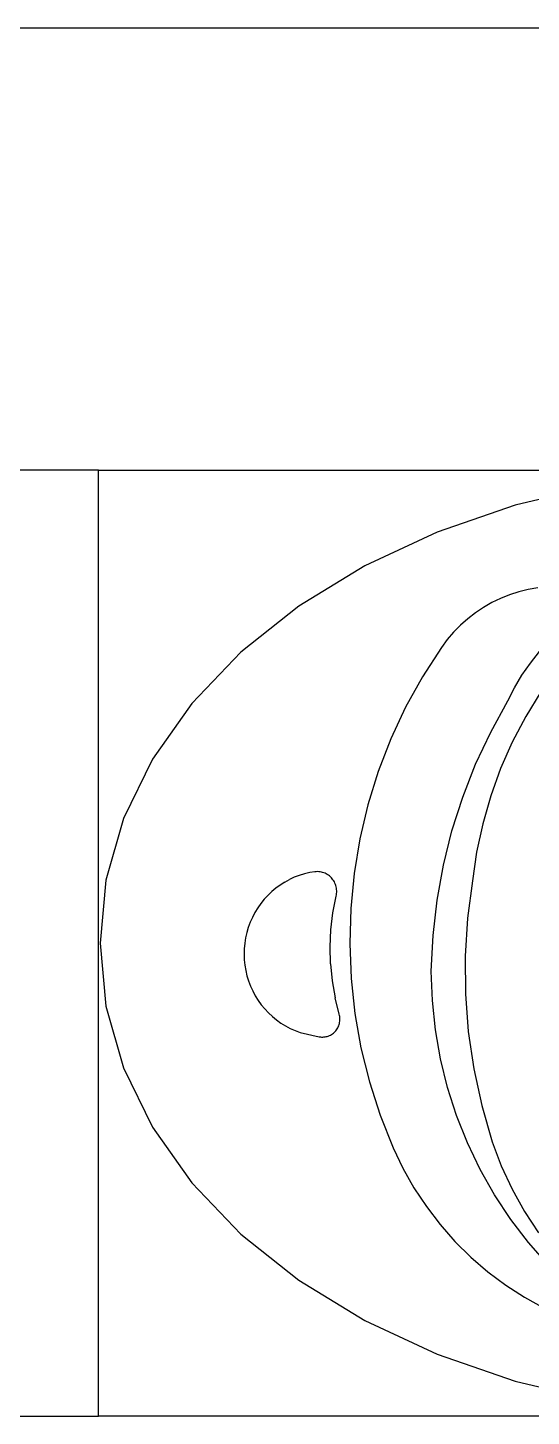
# Model space of a CAD drawing. Extents: x 396092 to 455492, y 17293 to 132793.
# Drawn here: x 435639 to 435713.5, y 60901 to 61106.4 of the extents above; entities that cross this region are included whole.
import ezdxf

# ---------------------------------------------------------------- set-up
doc = ezdxf.new("R2010")
doc.units = 0
doc.header["$LTSCALE"] = 1000
doc.header["$MEASUREMENT"] = 0
doc.layers.add('MU', color=34, linetype='Continuous')

msp = doc.modelspace()

# ---------------------------------------------------------------- linework, layer by layer
at = {"layer": 'MU', "color": 37}
for p, q in [((434351.55, 61106.41), (438231.55, 61106.41)), ((435649.51, 61040.95), (435629.73, 61040.95)), ((435649.51, 60900.95), (435649.51, 61040.95)), ((435649.51, 61040.95), (435748.63, 61040.95)), ((435723.28, 61038.62), (435711.13, 61035.75)), ((435711.13, 61035.75), (435699.6, 61031.78)), ((435699.6, 61031.78), (435688.88, 61026.78)), ((435688.88, 61026.78), (435679.15, 61020.83)), ((435711.67, 61022.96), (435710.31, 61022.52)), ((435713.06, 61023.3), (435711.67, 61022.96)), ((435714.47, 61023.55), (435713.06, 61023.3)), ((435679.15, 61020.83), (435670.58, 61014.01)), ((435706.45, 61020.65), (435705.25, 61019.85)), ((435707.69, 61021.36), (435706.45, 61020.65)), ((435708.98, 61021.98), (435707.69, 61021.36)), ((435710.31, 61022.52), (435708.98, 61021.98)), ((435704.11, 61018.97), (435703.03, 61018.01)), ((435705.25, 61019.85), (435704.11, 61018.97)), ((435702.02, 61016.98), (435701.08, 61015.89)), ((435703.03, 61018.01), (435702.02, 61016.98)), ((435700.22, 61014.73), (435697.42, 61010.39)), ((435701.08, 61015.89), (435700.22, 61014.73)), ((435670.58, 61014.01), (435663.31, 61006.42)), ((435713.38, 61012.4), (435714.74, 61014.1)), ((435697.42, 61010.39), (435694.93, 61005.87)), ((435711.02, 61008.74), (435712.14, 61010.61)), ((435712.14, 61010.61), (435713.38, 61012.4)), ((435710.03, 61006.79), (435711.02, 61008.74)), ((435663.31, 61006.42), (435657.48, 60998.18)), ((435707.51, 61002.2), (435710.03, 61006.79)), ((435714.95, 61008.15), (435712.7, 61004.5)), ((435694.93, 61005.87), (435692.75, 61001.19)), ((435712.7, 61004.5), (435710.71, 61000.71)), ((435705.29, 60997.46), (435707.51, 61002.2)), ((435692.75, 61001.19), (435690.89, 60996.36)), ((435710.71, 61000.71), (435708.98, 60996.79)), ((435657.48, 60998.18), (435653.21, 60989.41)), ((435690.89, 60996.36), (435689.36, 60991.41)), ((435703.38, 60992.58), (435705.29, 60997.46)), ((435708.98, 60996.79), (435707.52, 60992.75)), ((435701.79, 60987.57), (435703.38, 60992.58)), ((435707.52, 60992.75), (435706.34, 60988.62)), ((435689.36, 60991.41), (435688.17, 60986.37)), ((435653.21, 60989.41), (435650.61, 60980.28)), ((435706.34, 60988.62), (435705.43, 60984.42)), ((435688.17, 60986.37), (435687.32, 60981.25)), ((435700.52, 60982.48), (435701.79, 60987.57)), ((435705.43, 60984.42), (435704.82, 60980.16)), ((435699.59, 60977.31), (435700.52, 60982.48)), ((435650.61, 60980.28), (435649.73, 60970.95)), ((435676.38, 60979.56), (435675.74, 60979.1)), ((435677.06, 60979.99), (435676.38, 60979.56)), ((435677.06, 60979.99), (435677.75, 60980.37)), ((435678.47, 60980.7), (435677.75, 60980.37)), ((435679.21, 60980.98), (435678.47, 60980.7)), ((435679.97, 60981.21), (435679.21, 60980.98)), ((435680.74, 60981.39), (435679.97, 60981.21)), ((435681.52, 60981.52), (435680.74, 60981.39)), ((435681.71, 60981.53), (435681.52, 60981.52)), ((435681.9, 60981.54), (435681.71, 60981.53)), ((435682.09, 60981.53), (435681.9, 60981.54)), ((435682.28, 60981.51), (435682.09, 60981.53)), ((435682.47, 60981.48), (435682.28, 60981.51)), ((435682.65, 60981.43), (435682.47, 60981.48)), ((435682.84, 60981.37), (435682.65, 60981.43)), ((435683.01, 60981.3), (435682.84, 60981.37)), ((435683.19, 60981.22), (435683.01, 60981.3)), ((435683.35, 60981.12), (435683.19, 60981.22)), ((435683.51, 60981.02), (435683.35, 60981.12)), ((435683.67, 60980.9), (435683.51, 60981.02)), ((435683.81, 60980.77), (435683.67, 60980.9)), ((435683.95, 60980.64), (435683.81, 60980.77)), ((435684.08, 60980.49), (435683.95, 60980.64)), ((435684.19, 60980.34), (435684.08, 60980.49)), ((435684.3, 60980.18), (435684.19, 60980.34)), ((435684.4, 60980.01), (435684.3, 60980.18)), ((435684.48, 60979.83), (435684.4, 60980.01)), ((435684.56, 60979.65), (435684.48, 60979.83)), ((435684.62, 60979.47), (435684.56, 60979.65)), ((435687.32, 60981.25), (435686.82, 60976.09)), ((435704.82, 60980.16), (435704.09, 60974.63)), ((435674.55, 60978.03), (435674.01, 60977.45)), ((435675.13, 60978.59), (435674.55, 60978.03)), ((435675.74, 60979.1), (435675.13, 60978.59)), ((435684.18, 60975.45), (435684.67, 60977.93)), ((435684.67, 60979.28), (435684.62, 60979.47)), ((435684.71, 60979.09), (435684.67, 60979.28)), ((435684.67, 60977.93), (435684.71, 60978.12)), ((435684.73, 60978.9), (435684.71, 60979.09)), ((435684.71, 60978.12), (435684.73, 60978.31)), ((435684.75, 60978.7), (435684.73, 60978.9)), ((435684.73, 60978.31), (435684.75, 60978.51)), ((435684.75, 60978.51), (435684.75, 60978.7)), ((435672.64, 60975.48), (435672.27, 60974.77)), ((435673.05, 60976.17), (435672.64, 60975.48)), ((435673.51, 60976.82), (435673.05, 60976.17)), ((435674.01, 60977.45), (435673.51, 60976.82)), ((435683.88, 60972.94), (435684.18, 60975.45)), ((435686.82, 60976.09), (435686.67, 60970.9)), ((435698.99, 60972.08), (435699.59, 60977.31)), ((435671.94, 60974.04), (435671.66, 60973.28)), ((435672.27, 60974.77), (435671.94, 60974.04)), ((435704.09, 60974.63), (435703.74, 60969.05)), ((435671.26, 60971.72), (435671.14, 60970.93)), ((435671.44, 60972.51), (435671.26, 60971.72)), ((435671.66, 60973.28), (435671.44, 60972.51)), ((435683.76, 60970.41), (435683.88, 60972.94)), ((435698.73, 60966.83), (435698.99, 60972.08)), ((435649.73, 60970.95), (435650.61, 60961.62)), ((435671.06, 60970.13), (435671.04, 60969.32)), ((435671.04, 60969.32), (435671.07, 60968.51)), ((435671.14, 60970.93), (435671.06, 60970.13)), ((435683.82, 60967.89), (435683.76, 60970.41)), ((435686.67, 60970.9), (435686.88, 60965.72)), ((435671.07, 60968.51), (435671.15, 60967.71)), ((435671.15, 60967.71), (435671.28, 60966.92)), ((435683.82, 60967.89), (435684.07, 60965.37)), ((435703.74, 60969.05), (435703.78, 60963.47)), ((435671.28, 60966.92), (435671.47, 60966.13)), ((435671.47, 60966.13), (435671.7, 60965.36)), ((435671.7, 60965.36), (435671.98, 60964.61)), ((435684.07, 60965.37), (435684.5, 60962.88)), ((435686.88, 60965.72), (435687.43, 60960.56)), ((435698.89, 60962.47), (435698.73, 60966.83)), ((435671.98, 60964.61), (435672.32, 60963.88)), ((435672.32, 60963.88), (435672.69, 60963.17)), ((435672.69, 60963.17), (435673.12, 60962.49)), ((435703.78, 60963.47), (435704.2, 60957.9)), ((435650.61, 60961.62), (435653.21, 60952.49)), ((435673.12, 60962.49), (435673.58, 60961.84)), ((435673.58, 60961.84), (435674.09, 60961.22)), ((435674.09, 60961.22), (435674.63, 60960.64)), ((435685.11, 60960.43), (435684.5, 60962.88)), ((435699.34, 60958.13), (435698.89, 60962.47)), ((435674.63, 60960.64), (435675.22, 60960.09)), ((435675.22, 60960.09), (435675.83, 60959.59)), ((435675.83, 60959.59), (435676.48, 60959.13)), ((435676.48, 60959.13), (435677.15, 60958.71)), ((435685.09, 60958.9), (435685.14, 60959.06)), ((435685.15, 60960.27), (435685.11, 60960.43)), ((435685.14, 60959.06), (435685.17, 60959.23)), ((435685.18, 60960.1), (435685.15, 60960.27)), ((435685.17, 60959.23), (435685.2, 60959.4)), ((435685.2, 60959.92), (435685.18, 60960.1)), ((435685.21, 60959.75), (435685.2, 60959.92)), ((435685.2, 60959.4), (435685.21, 60959.58)), ((435685.21, 60959.58), (435685.21, 60959.75)), ((435687.43, 60960.56), (435688.33, 60955.45)), ((435677.15, 60958.71), (435677.85, 60958.34)), ((435677.85, 60958.34), (435678.58, 60958.02)), ((435678.58, 60958.02), (435679.32, 60957.74)), ((435679.32, 60957.74), (435682.16, 60957.1)), ((435682.16, 60957.1), (435682.33, 60957.08)), ((435682.33, 60957.08), (435682.5, 60957.06)), ((435682.5, 60957.06), (435682.67, 60957.06)), ((435682.67, 60957.06), (435682.84, 60957.07)), ((435682.84, 60957.07), (435683.01, 60957.08)), ((435683.01, 60957.08), (435683.18, 60957.12)), ((435683.18, 60957.12), (435683.34, 60957.16)), ((435683.34, 60957.16), (435683.5, 60957.21)), ((435683.5, 60957.21), (435683.66, 60957.27)), ((435683.66, 60957.27), (435683.81, 60957.35)), ((435683.81, 60957.35), (435683.96, 60957.43)), ((435683.96, 60957.43), (435684.1, 60957.53)), ((435684.1, 60957.53), (435684.24, 60957.63)), ((435684.24, 60957.63), (435684.37, 60957.74)), ((435684.37, 60957.74), (435684.49, 60957.86)), ((435684.49, 60957.86), (435684.6, 60957.99)), ((435684.6, 60957.99), (435684.71, 60958.13)), ((435684.71, 60958.13), (435684.81, 60958.27)), ((435684.81, 60958.27), (435684.89, 60958.42)), ((435684.89, 60958.42), (435684.97, 60958.57)), ((435684.97, 60958.57), (435685.04, 60958.73)), ((435685.04, 60958.73), (435685.09, 60958.9)), ((435700.09, 60953.83), (435699.34, 60958.13)), ((435704.2, 60957.9), (435705.01, 60952.37)), ((435688.33, 60955.45), (435689.58, 60950.42)), ((435701.14, 60949.6), (435700.09, 60953.83)), ((435653.21, 60952.49), (435657.48, 60943.73)), ((435705.01, 60952.37), (435706.19, 60946.92)), ((435689.58, 60950.42), (435691.16, 60945.49)), ((435702.46, 60945.45), (435701.14, 60949.6)), ((435706.19, 60946.92), (435707.74, 60941.56)), ((435691.16, 60945.49), (435693.07, 60940.68)), ((435704.06, 60941.4), (435702.46, 60945.45)), ((435657.48, 60943.73), (435663.31, 60935.48)), ((435693.07, 60940.68), (435694.52, 60937.67)), ((435705.94, 60937.48), (435704.06, 60941.4)), ((435707.74, 60941.56), (435709.08, 60938.01)), ((435694.52, 60937.67), (435696.16, 60934.76)), ((435708.08, 60933.7), (435705.94, 60937.48)), ((435709.08, 60938.01), (435710.67, 60934.57)), ((435663.31, 60935.48), (435670.58, 60927.89)), ((435696.16, 60934.76), (435698, 60931.97)), ((435710.67, 60934.57), (435712.5, 60931.25)), ((435710.47, 60930.08), (435708.08, 60933.7)), ((435698, 60931.97), (435700.02, 60929.32)), ((435712.5, 60931.25), (435714.56, 60928.09)), ((435700.02, 60929.32), (435702.22, 60926.83)), ((435713.09, 60926.64), (435710.47, 60930.08)), ((435670.58, 60927.89), (435679.15, 60921.07)), ((435702.22, 60926.83), (435704.58, 60924.49)), ((435715.95, 60923.39), (435713.09, 60926.64)), ((435704.58, 60924.49), (435707.09, 60922.32)), ((435707.09, 60922.32), (435709.75, 60920.34)), ((435679.15, 60921.07), (435688.88, 60915.12)), ((435709.75, 60920.34), (435712.53, 60918.55)), ((435712.53, 60918.55), (435715.43, 60916.95)), ((435688.88, 60915.12), (435699.6, 60910.12)), ((435699.6, 60910.12), (435711.13, 60906.16)), ((435711.13, 60906.16), (435723.28, 60903.28)), ((435629.73, 60900.95), (435649.51, 60900.95)), ((435748.63, 60900.95), (435649.51, 60900.95))]:
    msp.add_line(p, q, dxfattribs=at)

doc.saveas('drawing.dxf')
